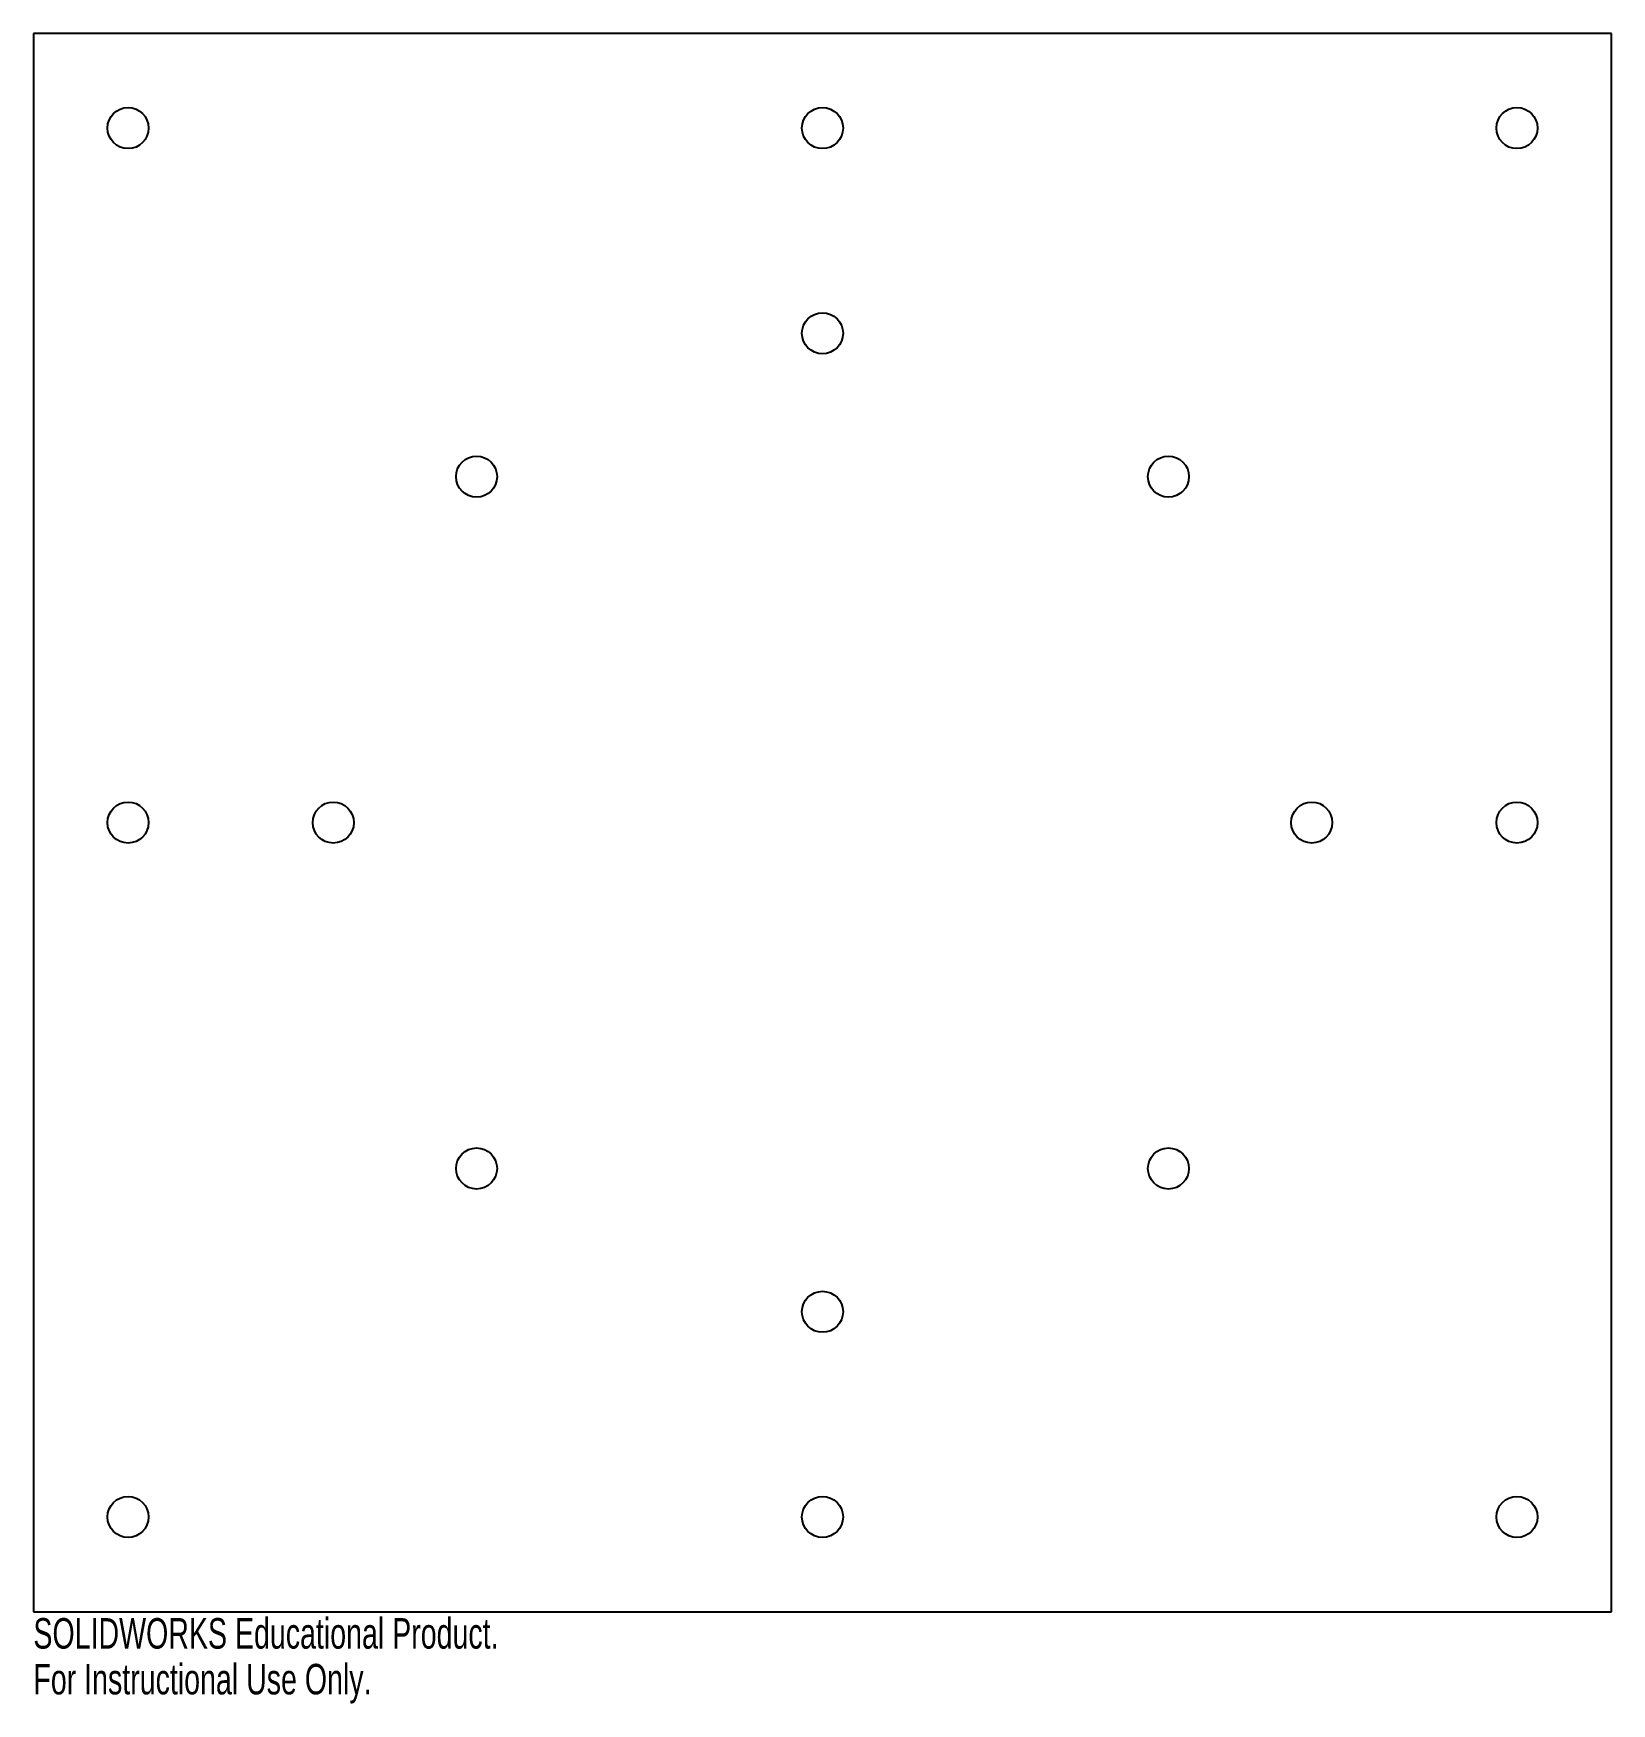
# Model space of a CAD drawing. Header units: millimetres. Extents: x -125 to 125, y -140 to 125.
import ezdxf

# ---------------------------------------------------------------- set-up
doc = ezdxf.new("R2010")
doc.units = ezdxf.units.MM
doc.styles.add('SLDTEXTSTYLE0', font='TXT', dxfattribs={"width": 0.7})

msp = doc.modelspace()

# ---------------------------------------------------------------- linework, layer by layer
at = {"color": 7, "linetype": 'Continuous', "lineweight": 25}
for p, q in [((-125, 125), (-125, -125)), ((125, 125), (-125, 125)), ((125, -125), (125, 125)), ((-125, -125), (125, -125))]:
    msp.add_line(p, q, dxfattribs=at)
for centre in [(-110, 110), (0, 110), (110, 110), (0, 77.5), (-54.8, 54.8), (54.8, 54.8), (-110, 0), (-77.5, 0), (77.5, 0), (110, 0), (-54.8, -54.8), (54.8, -54.8), (0, -77.5), (-110, -110), (0, -110), (110, -110)]:
    msp.add_circle(centre, 3.25, dxfattribs=at)

# ---------------------------------------------------------------- texts
at = {"color": 7, "linetype": 'Continuous', "char_height": 4.8336, "attachment_point": 1, "style": 'SLDTEXTSTYLE0'}
for s, insert in [('SOLIDWORKS Educational Product.', (-125, -126.02)), ('For Instructional Use Only.', (-125, -133.27))]:
    msp.add_mtext(s, dxfattribs=dict(at, insert=insert))

doc.saveas('drawing.dxf')
